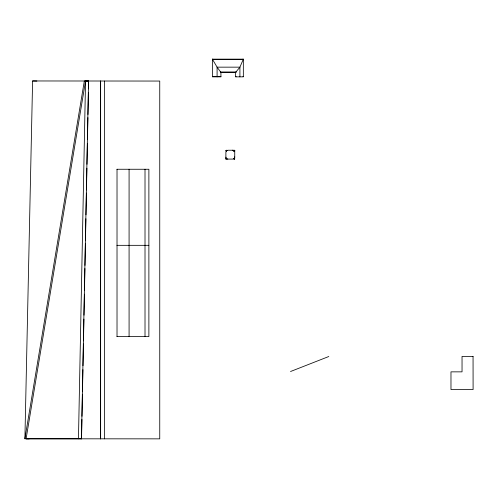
<?xml version="1.0" encoding="UTF-8"?>
<svg xmlns="http://www.w3.org/2000/svg" width="498" height="498" viewBox="0 0 498 498"><rect width="100%" height="100%" fill="white"/><g stroke="black" fill="none" stroke-linecap="round" stroke-linejoin="round"><path stroke-width="0.75" d="M85.538 80.993L26.095 438.788L78.46 438.788L85.538 80.993L88.625 81.056L88.47 88.837M81.467 438.85L88.551 81.056M81.927 419.403L81.541 438.85L78.46 438.788M81.989 416.291L82.419 394.516M82.481 391.403L82.911 369.622M82.992 365.737L83.421 343.956M83.483 340.844L83.913 319.069M83.994 315.178L84.405 294.175M84.486 290.29L84.915 268.509M84.977 265.397L85.407 243.622M85.469 240.509L85.899 218.728M85.98 214.837L86.409 193.062M86.471 189.95L86.901 168.168M86.976 164.284L87.393 143.281M87.467 139.39L87.903 117.615M87.965 114.503L88.395 92.721M29.183 438.85L24.9 438.757L32.6 80.962L159.746 81.056L159.746 438.85L26.095 438.788M225.887 157.15L225.905 157.673A1.743 1.743 0 0 0 227.3 159.067L227.823 159.086M226.366 157.941L225.768 158.738A0.685 0.679 45 0 0 226.235 159.204L227.032 158.607M227.138 150.639L226.372 150.247A0.685 0.679 -45 0 0 225.905 150.72L226.341 151.504M233.462 158.625L234.265 159.229A0.685 0.679 -42.4 0 0 234.732 158.756L234.297 157.978M24.9 438.757L84.343 80.962L88.625 81.056M233.63 150.651C234.16 149.276 235.753 151.336 234.278 151.479M243.341 59.15L239.912 67.155L235.604 72.422L235.604 76.848L243.341 76.848L243.341 59.15L212.372 59.15L212.372 76.848L220.931 76.848L220.931 72.422L217.091 67.155L212.372 59.15M233.711 151.075L234.564 150.284M233.848 151.18L234.701 150.39M233.954 151.317L234.807 150.527M290.521 371.52L328.805 356.512M232.522 150.234L233.338 150.265A1.88 1.88 0 0 1 234.739 152.083L234.739 157.461M212.372 76.493L220.931 76.493M242.943 76.406L243.341 76.406M233.164 150.234L228.103 150.234A2.173 2.173 0 0 0 225.887 152.444L225.887 157.511M227.455 159.086L232.852 159.086A1.911 1.911 0 0 0 234.689 157.692L234.739 156.87M116.949 169.258L148.877 169.258L148.877 336.586L116.949 336.586M116.949 245.333L148.877 245.333M32.6 80.962L36.877 81.056M242.943 59.15L242.943 59.548L212.814 59.548L212.814 59.15M239.912 76.848L239.912 67.155L217.091 67.155L217.091 76.848M236.002 76.406L236.002 76.848M145.011 169.258L145.011 336.586M129.082 169.258L129.082 336.586M117.018 169.258L117.018 336.586M104.512 81.056L104.512 438.85M100.646 81.056L100.646 438.85M100.571 81.056L100.571 438.85M234.732 158.756A0.691 0.691 0 0 1 234.265 159.229M225.905 150.72A0.691 0.691 0 0 1 226.372 150.247M226.235 159.204A0.697 0.697 0 0 1 225.768 158.738M236.002 71.98L220.533 71.98L220.533 72.422L236.002 72.422L236.002 71.98M473.056 356.419L462.038 356.419L462.038 371.857L450.976 371.857L450.976 389.554L473.1 389.554L473.056 356.419"/></g></svg>
